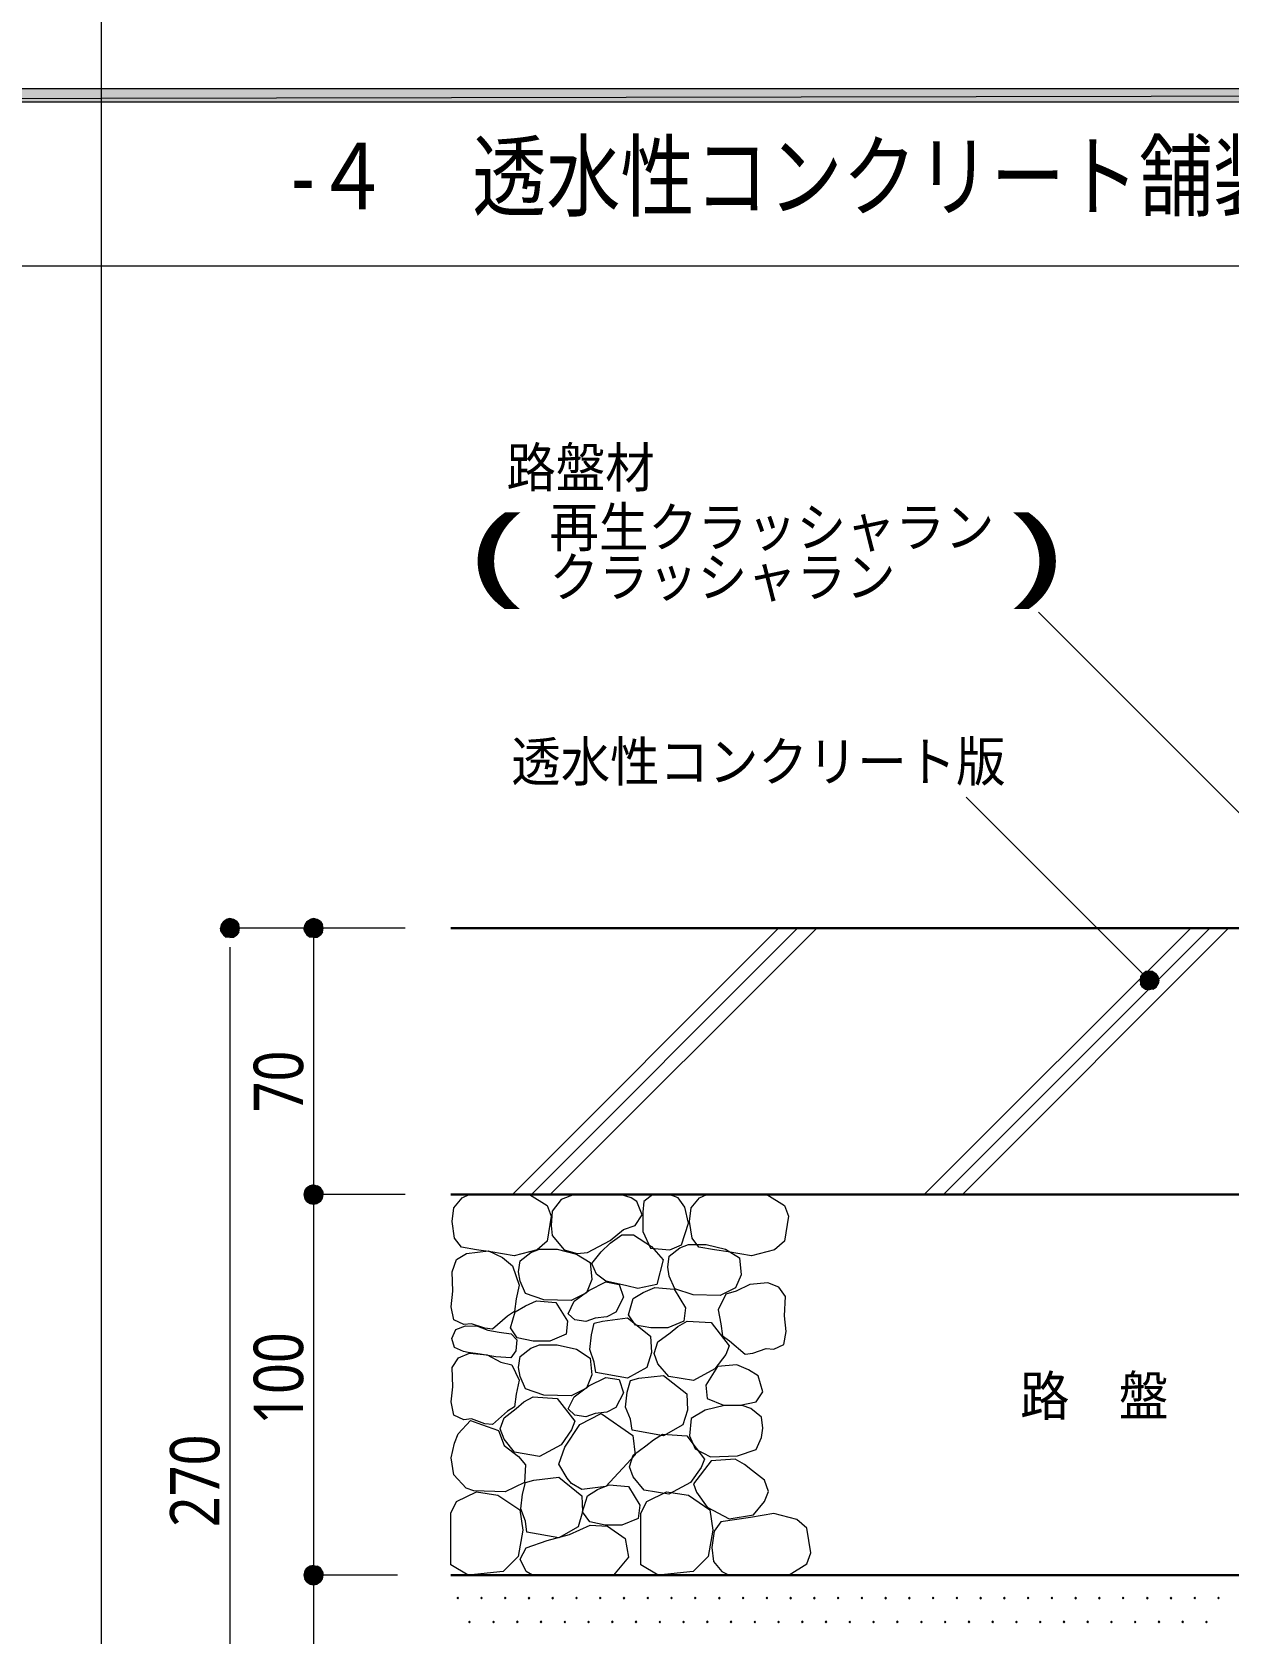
# Model space of a CAD drawing. Header units: millimetres. Extents: x 0 to 420, y 0 to 297.
# Drawn here: x 114.5 to 177.5, y 85.1 to 169.3 of the extents above; entities that cross this region are included whole.
import ezdxf
from ezdxf.enums import TextEntityAlignment as Align

# ---------------------------------------------------------------- set-up
doc = ezdxf.new("R2010")
doc.units = ezdxf.units.MM
doc.styles.add('kst32b', font='NotoSansJP-Variable.ttf')

msp = doc.modelspace()

# ---------------------------------------------------------------- hatches: boundary and pattern name
h = msp.add_hatch(color=7)
h.paths.add_polyline_path([(394.166, 165.629), (394.166, 166.328), (26.183, 165.629), (394.166, 165.629)])
h.paths.add_polyline_path([(394.166, 166.328), (26.183, 165.629), (26.183, 166.328), (394.166, 166.328)])
h = msp.add_hatch(color=7)
h.paths.add_polyline_path([(124.481, 122.386), (124.46, 122.195), (124.947, 122.195), (124.481, 122.386)])
h.paths.add_polyline_path([(124.46, 122.195), (124.947, 122.195), (124.481, 122.005), (124.46, 122.195)])
h.paths.add_polyline_path([(124.947, 122.195), (124.481, 122.005), (124.608, 121.856), (124.947, 122.195)])
h = msp.add_hatch(color=7)
h.paths.add_polyline_path([(124.947, 122.703), (124.756, 122.661), (124.947, 122.195), (124.947, 122.703)])
h.paths.add_polyline_path([(124.756, 122.661), (124.947, 122.195), (124.608, 122.555), (124.756, 122.661)])
h.paths.add_polyline_path([(124.947, 122.195), (124.608, 122.555), (124.481, 122.386), (124.947, 122.195)])
h = msp.add_hatch(color=7)
h.paths.add_polyline_path([(124.608, 121.856), (124.756, 121.729), (124.947, 122.195), (124.608, 121.856)])
h.paths.add_polyline_path([(124.756, 121.729), (124.947, 122.195), (124.947, 121.708), (124.756, 121.729)])
h.paths.add_polyline_path([(124.947, 122.195), (124.947, 121.708), (125.137, 121.729), (124.947, 122.195)])
for points in [[(125.137, 122.661), (124.947, 122.703), (124.947, 122.195), (125.137, 122.661)], [(129.54, 122.661), (129.35, 122.703), (129.35, 122.195), (129.54, 122.661)], [(129.752, 122.216), (129.73, 122.195), (129.709, 122.174), (129.73, 122.153), (129.752, 122.132), (129.773, 122.153), (129.794, 122.174), (129.773, 122.195), (129.752, 122.216)], [(172.826, 119.655), (172.805, 119.465), (173.292, 119.465), (172.826, 119.655)], [(173.355, 119.486), (173.334, 119.465), (173.313, 119.443), (173.334, 119.422), (173.355, 119.401), (173.376, 119.422), (173.397, 119.443), (173.376, 119.465), (173.355, 119.486)], [(129.159, 107.738), (129.35, 107.696), (129.35, 108.204), (129.159, 107.738)], [(129.159, 87.736), (129.35, 87.694), (129.35, 88.202), (129.159, 87.736)], [(136.927, 87.037), (136.906, 87.016), (136.885, 86.995), (136.906, 86.974), (136.927, 86.953), (136.948, 86.974), (136.97, 86.995), (136.948, 87.016), (136.927, 87.037)], [(138.176, 87.037), (138.155, 87.016), (138.134, 86.995), (138.155, 86.974), (138.176, 86.953), (138.197, 86.974), (138.218, 86.995), (138.197, 87.016), (138.176, 87.037)], [(139.425, 87.037), (139.404, 87.016), (139.383, 86.995), (139.404, 86.974), (139.425, 86.953), (139.446, 86.974), (139.467, 86.995), (139.446, 87.016), (139.425, 87.037)], [(140.674, 87.037), (140.653, 87.016), (140.631, 86.995), (140.653, 86.974), (140.674, 86.953), (140.695, 86.974), (140.716, 86.995), (140.695, 87.016), (140.674, 87.037)], [(141.922, 87.037), (141.901, 87.016), (141.88, 86.995), (141.901, 86.974), (141.922, 86.953), (141.944, 86.974), (141.965, 86.995), (141.944, 87.016), (141.922, 87.037)], [(143.171, 87.037), (143.15, 87.016), (143.129, 86.995), (143.15, 86.974), (143.171, 86.953), (143.193, 86.974), (143.214, 86.995), (143.193, 87.016), (143.171, 87.037)], [(144.42, 87.037), (144.399, 87.016), (144.378, 86.995), (144.399, 86.974), (144.42, 86.953), (144.441, 86.974), (144.462, 86.995), (144.441, 87.016), (144.42, 87.037)], [(145.669, 87.037), (145.648, 87.016), (145.627, 86.995), (145.648, 86.974), (145.669, 86.953), (145.69, 86.974), (145.711, 86.995), (145.69, 87.016), (145.669, 87.037)], [(146.918, 87.037), (146.897, 87.016), (146.876, 86.995), (146.897, 86.974), (146.918, 86.953), (146.939, 86.974), (146.96, 86.995), (146.939, 87.016), (146.918, 87.037)], [(148.167, 87.037), (148.146, 87.016), (148.124, 86.995), (148.146, 86.974), (148.167, 86.953), (148.188, 86.974), (148.209, 86.995), (148.188, 87.016), (148.167, 87.037)], [(149.416, 87.037), (149.394, 87.016), (149.373, 86.995), (149.394, 86.974), (149.416, 86.953), (149.437, 86.974), (149.458, 86.995), (149.437, 87.016), (149.416, 87.037)], [(150.686, 87.037), (150.664, 87.016), (150.643, 86.995), (150.664, 86.974), (150.686, 86.953), (150.707, 86.974), (150.728, 86.995), (150.707, 87.016), (150.686, 87.037)], [(151.934, 87.037), (151.913, 87.016), (151.892, 86.995), (151.913, 86.974), (151.934, 86.953), (151.955, 86.974), (151.977, 86.995), (151.955, 87.016), (151.934, 87.037)], [(153.183, 87.037), (153.162, 87.016), (153.141, 86.995), (153.162, 86.974), (153.183, 86.953), (153.204, 86.974), (153.226, 86.995), (153.204, 87.016), (153.183, 87.037)], [(154.432, 87.037), (154.411, 87.016), (154.39, 86.995), (154.411, 86.974), (154.432, 86.953), (154.453, 86.974), (154.474, 86.995), (154.453, 87.016), (154.432, 87.037)], [(155.681, 87.037), (155.66, 87.016), (155.638, 86.995), (155.66, 86.974), (155.681, 86.953), (155.702, 86.974), (155.723, 86.995), (155.702, 87.016), (155.681, 87.037)], [(156.93, 87.037), (156.909, 87.016), (156.887, 86.995), (156.909, 86.974), (156.93, 86.953), (156.951, 86.974), (156.972, 86.995), (156.951, 87.016), (156.93, 87.037)], [(158.179, 87.037), (158.157, 87.016), (158.136, 86.995), (158.157, 86.974), (158.179, 86.953), (158.2, 86.974), (158.221, 86.995), (158.2, 87.016), (158.179, 87.037)], [(159.427, 87.037), (159.406, 87.016), (159.385, 86.995), (159.406, 86.974), (159.427, 86.953), (159.449, 86.974), (159.47, 86.995), (159.449, 87.016), (159.427, 87.037)], [(160.676, 87.037), (160.655, 87.016), (160.634, 86.995), (160.655, 86.974), (160.676, 86.953), (160.697, 86.974), (160.719, 86.995), (160.697, 87.016), (160.676, 87.037)], [(161.925, 87.037), (161.904, 87.016), (161.883, 86.995), (161.904, 86.974), (161.925, 86.953), (161.946, 86.974), (161.967, 86.995), (161.946, 87.016), (161.925, 87.037)], [(163.174, 87.037), (163.153, 87.016), (163.132, 86.995), (163.153, 86.974), (163.174, 86.953), (163.195, 86.974), (163.216, 86.995), (163.195, 87.016), (163.174, 87.037)], [(164.423, 87.037), (164.402, 87.016), (164.38, 86.995), (164.402, 86.974), (164.423, 86.953), (164.444, 86.974), (164.465, 86.995), (164.444, 87.016), (164.423, 87.037)], [(165.671, 87.037), (165.65, 87.016), (165.629, 86.995), (165.65, 86.974), (165.671, 86.953), (165.693, 86.974), (165.714, 86.995), (165.693, 87.016), (165.671, 87.037)], [(166.92, 87.037), (166.899, 87.016), (166.878, 86.995), (166.899, 86.974), (166.92, 86.953), (166.942, 86.974), (166.963, 86.995), (166.942, 87.016), (166.92, 87.037)], [(168.169, 87.037), (168.148, 87.016), (168.127, 86.995), (168.148, 86.974), (168.169, 86.953), (168.19, 86.974), (168.212, 86.995), (168.19, 87.016), (168.169, 87.037)], [(169.418, 87.037), (169.397, 87.016), (169.376, 86.995), (169.397, 86.974), (169.418, 86.953), (169.439, 86.974), (169.46, 86.995), (169.439, 87.016), (169.418, 87.037)], [(170.667, 87.037), (170.646, 87.016), (170.625, 86.995), (170.646, 86.974), (170.667, 86.953), (170.688, 86.974), (170.709, 86.995), (170.688, 87.016), (170.667, 87.037)], [(171.916, 87.037), (171.895, 87.016), (171.873, 86.995), (171.895, 86.974), (171.916, 86.953), (171.937, 86.974), (171.958, 86.995), (171.937, 87.016), (171.916, 87.037)], [(173.186, 87.037), (173.164, 87.016), (173.143, 86.995), (173.164, 86.974), (173.186, 86.953), (173.207, 86.974), (173.228, 86.995), (173.207, 87.016), (173.186, 87.037)], [(174.435, 87.037), (174.413, 87.016), (174.392, 86.995), (174.413, 86.974), (174.435, 86.953), (174.456, 86.974), (174.477, 86.995), (174.456, 87.016), (174.435, 87.037)], [(175.683, 87.037), (175.662, 87.016), (175.641, 86.995), (175.662, 86.974), (175.683, 86.953), (175.704, 86.974), (175.726, 86.995), (175.704, 87.016), (175.683, 87.037)], [(176.932, 87.037), (176.911, 87.016), (176.89, 86.995), (176.911, 86.974), (176.932, 86.953), (176.953, 86.974), (176.975, 86.995), (176.953, 87.016), (176.932, 87.037)], [(137.541, 85.788), (137.52, 85.767), (137.499, 85.746), (137.52, 85.725), (137.541, 85.704), (137.562, 85.725), (137.583, 85.746), (137.562, 85.767), (137.541, 85.788)], [(138.811, 85.788), (138.79, 85.767), (138.769, 85.746), (138.79, 85.725), (138.811, 85.704), (138.832, 85.725), (138.853, 85.746), (138.832, 85.767), (138.811, 85.788)], [(140.06, 85.788), (140.039, 85.767), (140.018, 85.746), (140.039, 85.725), (140.06, 85.704), (140.081, 85.725), (140.102, 85.746), (140.081, 85.767), (140.06, 85.788)], [(141.309, 85.788), (141.287, 85.767), (141.266, 85.746), (141.287, 85.725), (141.309, 85.704), (141.33, 85.725), (141.351, 85.746), (141.33, 85.767), (141.309, 85.788)], [(142.558, 85.788), (142.536, 85.767), (142.515, 85.746), (142.536, 85.725), (142.558, 85.704), (142.579, 85.725), (142.6, 85.746), (142.579, 85.767), (142.558, 85.788)], [(143.806, 85.788), (143.785, 85.767), (143.764, 85.746), (143.785, 85.725), (143.806, 85.704), (143.828, 85.725), (143.849, 85.746), (143.828, 85.767), (143.806, 85.788)], [(145.055, 85.788), (145.034, 85.767), (145.013, 85.746), (145.034, 85.725), (145.055, 85.704), (145.076, 85.725), (145.097, 85.746), (145.076, 85.767), (145.055, 85.788)], [(146.304, 85.788), (146.283, 85.767), (146.262, 85.746), (146.283, 85.725), (146.304, 85.704), (146.325, 85.725), (146.346, 85.746), (146.325, 85.767), (146.304, 85.788)], [(147.553, 85.788), (147.532, 85.767), (147.511, 85.746), (147.532, 85.725), (147.553, 85.704), (147.574, 85.725), (147.595, 85.746), (147.574, 85.767), (147.553, 85.788)], [(148.802, 85.788), (148.78, 85.767), (148.759, 85.746), (148.78, 85.725), (148.802, 85.704), (148.823, 85.725), (148.844, 85.746), (148.823, 85.767), (148.802, 85.788)], [(150.051, 85.788), (150.029, 85.767), (150.008, 85.746), (150.029, 85.725), (150.051, 85.704), (150.072, 85.725), (150.093, 85.746), (150.072, 85.767), (150.051, 85.788)], [(151.299, 85.788), (151.278, 85.767), (151.257, 85.746), (151.278, 85.725), (151.299, 85.704), (151.321, 85.725), (151.342, 85.746), (151.321, 85.767), (151.299, 85.788)], [(152.548, 85.788), (152.527, 85.767), (152.506, 85.746), (152.527, 85.725), (152.548, 85.704), (152.569, 85.725), (152.591, 85.746), (152.569, 85.767), (152.548, 85.788)], [(153.797, 85.788), (153.776, 85.767), (153.755, 85.746), (153.776, 85.725), (153.797, 85.704), (153.818, 85.725), (153.839, 85.746), (153.818, 85.767), (153.797, 85.788)], [(155.046, 85.788), (155.025, 85.767), (155.004, 85.746), (155.025, 85.725), (155.046, 85.704), (155.067, 85.725), (155.088, 85.746), (155.067, 85.767), (155.046, 85.788)], [(156.295, 85.788), (156.274, 85.767), (156.252, 85.746), (156.274, 85.725), (156.295, 85.704), (156.316, 85.725), (156.337, 85.746), (156.316, 85.767), (156.295, 85.788)], [(157.544, 85.788), (157.522, 85.767), (157.501, 85.746), (157.522, 85.725), (157.544, 85.704), (157.565, 85.725), (157.586, 85.746), (157.565, 85.767), (157.544, 85.788)], [(158.792, 85.788), (158.771, 85.767), (158.75, 85.746), (158.771, 85.725), (158.792, 85.704), (158.813, 85.725), (158.835, 85.746), (158.813, 85.767), (158.792, 85.788)], [(160.041, 85.788), (160.02, 85.767), (159.999, 85.746), (160.02, 85.725), (160.041, 85.704), (160.062, 85.725), (160.084, 85.746), (160.062, 85.767), (160.041, 85.788)], [(161.311, 85.788), (161.29, 85.767), (161.269, 85.746), (161.29, 85.725), (161.311, 85.704), (161.332, 85.725), (161.354, 85.746), (161.332, 85.767), (161.311, 85.788)], [(162.56, 85.788), (162.539, 85.767), (162.518, 85.746), (162.539, 85.725), (162.56, 85.704), (162.581, 85.725), (162.602, 85.746), (162.581, 85.767), (162.56, 85.788)], [(163.809, 85.788), (163.788, 85.767), (163.767, 85.746), (163.788, 85.725), (163.809, 85.704), (163.83, 85.725), (163.851, 85.746), (163.83, 85.767), (163.809, 85.788)], [(165.058, 85.788), (165.037, 85.767), (165.015, 85.746), (165.037, 85.725), (165.058, 85.704), (165.079, 85.725), (165.1, 85.746), (165.079, 85.767), (165.058, 85.788)], [(166.307, 85.788), (166.285, 85.767), (166.264, 85.746), (166.285, 85.725), (166.307, 85.704), (166.328, 85.725), (166.349, 85.746), (166.328, 85.767), (166.307, 85.788)], [(167.555, 85.788), (167.534, 85.767), (167.513, 85.746), (167.534, 85.725), (167.555, 85.704), (167.577, 85.725), (167.598, 85.746), (167.577, 85.767), (167.555, 85.788)], [(168.804, 85.788), (168.783, 85.767), (168.762, 85.746), (168.783, 85.725), (168.804, 85.704), (168.825, 85.725), (168.846, 85.746), (168.825, 85.767), (168.804, 85.788)], [(170.053, 85.788), (170.032, 85.767), (170.011, 85.746), (170.032, 85.725), (170.053, 85.704), (170.074, 85.725), (170.095, 85.746), (170.074, 85.767), (170.053, 85.788)], [(171.302, 85.788), (171.281, 85.767), (171.26, 85.746), (171.281, 85.725), (171.302, 85.704), (171.323, 85.725), (171.344, 85.746), (171.323, 85.767), (171.302, 85.788)], [(172.551, 85.788), (172.529, 85.767), (172.508, 85.746), (172.529, 85.725), (172.551, 85.704), (172.572, 85.725), (172.593, 85.746), (172.572, 85.767), (172.551, 85.788)], [(173.8, 85.788), (173.778, 85.767), (173.757, 85.746), (173.778, 85.725), (173.8, 85.704), (173.821, 85.725), (173.842, 85.746), (173.821, 85.767), (173.8, 85.788)], [(175.048, 85.788), (175.027, 85.767), (175.006, 85.746), (175.027, 85.725), (175.048, 85.704), (175.07, 85.725), (175.091, 85.746), (175.07, 85.767), (175.048, 85.788)], [(176.297, 85.788), (176.276, 85.767), (176.255, 85.746), (176.276, 85.725), (176.297, 85.704), (176.318, 85.725), (176.339, 85.746), (176.318, 85.767), (176.297, 85.788)]]:
    msp.add_hatch(color=7).paths.add_polyline_path(points)
h = msp.add_hatch(color=7)
h.paths.add_polyline_path([(125.455, 122.195), (125.412, 122.386), (124.947, 122.195), (125.455, 122.195)])
h.paths.add_polyline_path([(125.412, 122.386), (124.947, 122.195), (125.307, 122.555), (125.412, 122.386)])
h.paths.add_polyline_path([(124.947, 122.195), (125.307, 122.555), (125.137, 122.661), (124.947, 122.195)])
h = msp.add_hatch(color=7)
h.paths.add_polyline_path([(125.137, 121.729), (125.307, 121.856), (124.947, 122.195), (125.137, 121.729)])
h.paths.add_polyline_path([(125.307, 121.856), (124.947, 122.195), (125.412, 122.005), (125.307, 121.856)])
h.paths.add_polyline_path([(124.947, 122.195), (125.412, 122.005), (125.455, 122.195), (124.947, 122.195)])
h = msp.add_hatch(color=7)
h.paths.add_polyline_path([(128.884, 122.386), (128.842, 122.195), (129.35, 122.195), (128.884, 122.386)])
h.paths.add_polyline_path([(128.842, 122.195), (129.35, 122.195), (128.884, 122.005), (128.842, 122.195)])
h.paths.add_polyline_path([(129.35, 122.195), (128.884, 122.005), (128.99, 121.856), (129.35, 122.195)])
h = msp.add_hatch(color=7)
h.paths.add_polyline_path([(129.35, 122.703), (129.159, 122.661), (129.35, 122.195), (129.35, 122.703)])
h.paths.add_polyline_path([(129.159, 122.661), (129.35, 122.195), (128.99, 122.555), (129.159, 122.661)])
h.paths.add_polyline_path([(129.35, 122.195), (128.99, 122.555), (128.884, 122.386), (129.35, 122.195)])
h = msp.add_hatch(color=7)
h.paths.add_polyline_path([(128.99, 121.856), (129.159, 121.729), (129.35, 122.195), (128.99, 121.856)])
h.paths.add_polyline_path([(129.159, 121.729), (129.35, 122.195), (129.35, 121.708), (129.159, 121.729)])
h.paths.add_polyline_path([(129.35, 122.195), (129.35, 121.708), (129.54, 121.729), (129.35, 122.195)])
h = msp.add_hatch(color=7)
h.paths.add_polyline_path([(129.858, 122.195), (129.815, 122.386), (129.35, 122.195), (129.858, 122.195)])
h.paths.add_polyline_path([(129.815, 122.386), (129.35, 122.195), (129.709, 122.555), (129.815, 122.386)])
h.paths.add_polyline_path([(129.35, 122.195), (129.709, 122.555), (129.54, 122.661), (129.35, 122.195)])
h = msp.add_hatch(color=7)
h.paths.add_polyline_path([(129.54, 121.729), (129.709, 121.856), (129.35, 122.195), (129.54, 121.729)])
h.paths.add_polyline_path([(129.709, 121.856), (129.35, 122.195), (129.815, 122.005), (129.709, 121.856)])
h.paths.add_polyline_path([(129.35, 122.195), (129.815, 122.005), (129.858, 122.195), (129.35, 122.195)])
h = msp.add_hatch(color=7)
h.paths.add_polyline_path([(173.292, 119.951), (173.101, 119.93), (173.292, 119.465), (173.292, 119.951)])
h.paths.add_polyline_path([(173.101, 119.93), (173.292, 119.465), (172.932, 119.803), (173.101, 119.93)])
h.paths.add_polyline_path([(173.292, 119.465), (172.932, 119.803), (172.826, 119.655), (173.292, 119.465)])
h = msp.add_hatch(color=7)
h.paths.add_polyline_path([(173.757, 119.655), (173.651, 119.803), (173.292, 119.465), (173.757, 119.655)])
h.paths.add_polyline_path([(173.651, 119.803), (173.292, 119.465), (173.482, 119.93), (173.651, 119.803)])
h.paths.add_polyline_path([(173.292, 119.465), (173.482, 119.93), (173.292, 119.951), (173.292, 119.465)])
h = msp.add_hatch(color=7)
h.paths.add_polyline_path([(173.651, 119.105), (173.757, 119.274), (173.292, 119.465), (173.651, 119.105)])
h.paths.add_polyline_path([(173.757, 119.274), (173.292, 119.465), (173.8, 119.465), (173.757, 119.274)])
h.paths.add_polyline_path([(173.292, 119.465), (173.8, 119.465), (173.757, 119.655), (173.292, 119.465)])
h = msp.add_hatch(color=7)
h.paths.add_polyline_path([(172.805, 119.465), (172.826, 119.274), (173.292, 119.465), (172.805, 119.465)])
h.paths.add_polyline_path([(172.826, 119.274), (173.292, 119.465), (172.932, 119.105), (172.826, 119.274)])
h.paths.add_polyline_path([(173.292, 119.465), (172.932, 119.105), (173.101, 118.999), (173.292, 119.465)])
h = msp.add_hatch(color=7)
h.paths.add_polyline_path([(173.101, 118.999), (173.292, 118.957), (173.292, 119.465), (173.101, 118.999)])
h.paths.add_polyline_path([(173.292, 118.957), (173.292, 119.465), (173.482, 118.999), (173.292, 118.957)])
h.paths.add_polyline_path([(173.292, 119.465), (173.482, 118.999), (173.651, 119.105), (173.292, 119.465)])
h = msp.add_hatch(color=7)
h.paths.add_polyline_path([(129.159, 108.67), (128.99, 108.564), (129.35, 108.204), (129.159, 108.67)])
h.paths.add_polyline_path([(128.99, 108.564), (129.35, 108.204), (128.884, 108.395), (128.99, 108.564)])
h.paths.add_polyline_path([(129.35, 108.204), (128.884, 108.395), (128.842, 108.204), (129.35, 108.204)])
h = msp.add_hatch(color=7)
h.paths.add_polyline_path([(129.709, 108.564), (129.54, 108.67), (129.35, 108.204), (129.709, 108.564)])
h.paths.add_polyline_path([(129.54, 108.67), (129.35, 108.204), (129.35, 108.712), (129.54, 108.67)])
h.paths.add_polyline_path([(129.35, 108.204), (129.35, 108.712), (129.159, 108.67), (129.35, 108.204)])
h = msp.add_hatch(color=7)
h.paths.add_polyline_path([(128.842, 108.204), (128.884, 108.013), (129.35, 108.204), (128.842, 108.204)])
h.paths.add_polyline_path([(128.884, 108.013), (129.35, 108.204), (128.99, 107.844), (128.884, 108.013)])
h.paths.add_polyline_path([(129.35, 108.204), (128.99, 107.844), (129.159, 107.738), (129.35, 108.204)])
h = msp.add_hatch(color=7)
h.paths.add_polyline_path([(129.815, 108.013), (129.858, 108.204), (129.35, 108.204), (129.815, 108.013)])
h.paths.add_polyline_path([(129.858, 108.204), (129.35, 108.204), (129.815, 108.395), (129.858, 108.204)])
h.paths.add_polyline_path([(129.35, 108.204), (129.815, 108.395), (129.709, 108.564), (129.35, 108.204)])
h = msp.add_hatch(color=7)
h.paths.add_polyline_path([(129.35, 107.696), (129.54, 107.738), (129.35, 108.204), (129.35, 107.696)])
h.paths.add_polyline_path([(129.54, 107.738), (129.35, 108.204), (129.709, 107.844), (129.54, 107.738)])
h.paths.add_polyline_path([(129.35, 108.204), (129.709, 107.844), (129.815, 108.013), (129.35, 108.204)])
h = msp.add_hatch(color=7)
h.paths.add_polyline_path([(129.159, 88.667), (128.99, 88.561), (129.35, 88.202), (129.159, 88.667)])
h.paths.add_polyline_path([(128.99, 88.561), (129.35, 88.202), (128.884, 88.392), (128.99, 88.561)])
h.paths.add_polyline_path([(129.35, 88.202), (128.884, 88.392), (128.842, 88.202), (129.35, 88.202)])
h = msp.add_hatch(color=7)
h.paths.add_polyline_path([(129.709, 88.561), (129.54, 88.667), (129.35, 88.202), (129.709, 88.561)])
h.paths.add_polyline_path([(129.54, 88.667), (129.35, 88.202), (129.35, 88.709), (129.54, 88.667)])
h.paths.add_polyline_path([(129.35, 88.202), (129.35, 88.709), (129.159, 88.667), (129.35, 88.202)])
h = msp.add_hatch(color=7)
h.paths.add_polyline_path([(129.815, 88.011), (129.858, 88.202), (129.35, 88.202), (129.815, 88.011)])
h.paths.add_polyline_path([(129.858, 88.202), (129.35, 88.202), (129.815, 88.392), (129.858, 88.202)])
h.paths.add_polyline_path([(129.35, 88.202), (129.815, 88.392), (129.709, 88.561), (129.35, 88.202)])
h = msp.add_hatch(color=7)
h.paths.add_polyline_path([(128.842, 88.202), (128.884, 88.011), (129.35, 88.202), (128.842, 88.202)])
h.paths.add_polyline_path([(128.884, 88.011), (129.35, 88.202), (128.99, 87.842), (128.884, 88.011)])
h.paths.add_polyline_path([(129.35, 88.202), (128.99, 87.842), (129.159, 87.736), (129.35, 88.202)])
h = msp.add_hatch(color=7)
h.paths.add_polyline_path([(129.35, 87.694), (129.54, 87.736), (129.35, 88.202), (129.35, 87.694)])
h.paths.add_polyline_path([(129.54, 87.736), (129.35, 88.202), (129.709, 87.842), (129.54, 87.736)])
h.paths.add_polyline_path([(129.35, 88.202), (129.709, 87.842), (129.815, 88.011), (129.35, 88.202)])

# ---------------------------------------------------------------- linework, layer by layer
at = {"lineweight": 13}
for points in [[(118.174, 285.983), (118.174, 45.995)], [(394.166, 156.993), (26.183, 156.993)], [(200.554, 105.727), (167.471, 138.811)], [(173.292, 119.465), (163.661, 129.096)], [(134.154, 122.195), (124.926, 122.195)], [(134.154, 122.195), (129.307, 122.195)], [(129.35, 122.195), (129.35, 108.204), (129.35, 88.202), (129.35, 68.199)], [(153.797, 122.195), (139.806, 108.204)], [(154.792, 122.195), (140.801, 108.204)], [(155.808, 122.195), (141.796, 108.204)], [(175.472, 122.195), (161.459, 108.204)], [(176.467, 122.195), (162.475, 108.204)], [(177.461, 122.195), (163.47, 108.204)], [(129.35, 121.708), (129.35, 121.2)], [(124.947, 121.2), (124.947, 68.199)], [(134.154, 108.204), (129.307, 108.204)], [(140.695, 108.204), (141.626, 107.632), (141.838, 107.061), (141.626, 105.749), (141.097, 105.304), (139.891, 104.987), (138.663, 105.198), (137.922, 105.304), (137.118, 105.431), (136.758, 105.918), (136.631, 106.786), (136.716, 107.505), (137.16, 108.035), (137.52, 108.204)], [(143.044, 108.204), (142.367, 107.95), (141.901, 107.336), (141.838, 106.574), (141.901, 106.045), (142.515, 105.304), (143.214, 105.114), (143.743, 105.156), (144.949, 105.791), (145.648, 106.362), (146.262, 106.574), (146.621, 107.146), (146.346, 107.844), (146.05, 108.035), (145.479, 108.204)], [(147.193, 108.204), (146.706, 107.844), (146.664, 107.273), (146.664, 106.257), (147.066, 105.389), (148.082, 105.304), (148.696, 105.558), (149.056, 106.701), (148.865, 107.548), (148.527, 108.035), (148.04, 108.204)], [(153.183, 108.204), (154.115, 107.632), (154.326, 107.061), (154.115, 105.749), (153.585, 105.304), (152.379, 104.987), (151.151, 105.198), (150.432, 105.304), (149.606, 105.431), (149.246, 105.918), (149.119, 106.786), (149.204, 107.505), (149.648, 108.035), (150.029, 108.204)], [(154.347, 88.223), (155.279, 88.794), (155.49, 89.366), (155.279, 90.678), (154.75, 91.122), (153.543, 91.44), (152.315, 91.228), (151.596, 91.122), (150.77, 90.996), (150.41, 90.509), (150.283, 89.662), (150.368, 88.921), (150.812, 88.392), (151.172, 88.223)], [(140.864, 88.202), (140.526, 88.392), (140.208, 89.048), (140.526, 89.641), (141.626, 90.022), (142.812, 90.339), (143.891, 90.826), (144.801, 90.784), (145.733, 90.128), (145.902, 89.154), (145.373, 88.519), (145.119, 88.202)], [(133.752, 88.202), (129.307, 88.202)]]:
    msp.add_lwpolyline(points, dxfattribs=at)
at = {"lineweight": 0}
for points in [[(394.166, 165.629), (394.166, 166.328), (26.183, 165.629)], [(394.166, 166.328), (26.183, 165.629), (26.183, 166.328)], [(124.481, 122.386), (124.46, 122.195), (124.947, 122.195)], [(124.46, 122.195), (124.947, 122.195), (124.481, 122.005)], [(124.947, 122.195), (124.608, 122.555), (124.481, 122.386)], [(124.947, 122.195), (124.481, 122.005), (124.608, 121.856)], [(124.756, 122.661), (124.947, 122.195), (124.608, 122.555)], [(124.608, 121.856), (124.756, 121.729), (124.947, 122.195)], [(124.947, 122.703), (124.756, 122.661), (124.947, 122.195)], [(124.756, 121.729), (124.947, 122.195), (124.947, 121.708)], [(125.137, 122.661), (124.947, 122.703), (124.947, 122.195)], [(124.947, 122.195), (125.307, 122.555), (125.137, 122.661)], [(125.412, 122.386), (124.947, 122.195), (125.307, 122.555)], [(125.455, 122.195), (125.412, 122.386), (124.947, 122.195)], [(124.947, 122.195), (124.947, 121.708), (125.137, 121.729)], [(125.137, 121.729), (125.307, 121.856), (124.947, 122.195)], [(125.307, 121.856), (124.947, 122.195), (125.412, 122.005)], [(124.947, 122.195), (125.412, 122.005), (125.455, 122.195)], [(128.884, 122.386), (128.842, 122.195), (129.35, 122.195)], [(128.842, 122.195), (129.35, 122.195), (128.884, 122.005)], [(129.35, 122.195), (128.99, 122.555), (128.884, 122.386)], [(129.35, 122.195), (128.884, 122.005), (128.99, 121.856)], [(129.159, 122.661), (129.35, 122.195), (128.99, 122.555)], [(128.99, 121.856), (129.159, 121.729), (129.35, 122.195)], [(129.35, 122.703), (129.159, 122.661), (129.35, 122.195)], [(129.159, 121.729), (129.35, 122.195), (129.35, 121.708)], [(129.54, 122.661), (129.35, 122.703), (129.35, 122.195)], [(129.35, 122.195), (129.709, 122.555), (129.54, 122.661)], [(129.815, 122.386), (129.35, 122.195), (129.709, 122.555)], [(129.858, 122.195), (129.815, 122.386), (129.35, 122.195)], [(129.35, 122.195), (129.35, 121.708), (129.54, 121.729)], [(129.54, 121.729), (129.709, 121.856), (129.35, 122.195)], [(129.709, 121.856), (129.35, 122.195), (129.815, 122.005)], [(129.35, 122.195), (129.815, 122.005), (129.858, 122.195)], [(129.752, 122.216), (129.73, 122.195), (129.709, 122.174), (129.73, 122.153), (129.752, 122.132), (129.773, 122.153), (129.794, 122.174), (129.773, 122.195)], [(172.826, 119.655), (172.805, 119.465), (173.292, 119.465)], [(173.292, 119.465), (172.932, 119.803), (172.826, 119.655)], [(173.101, 119.93), (173.292, 119.465), (172.932, 119.803)], [(173.292, 119.951), (173.101, 119.93), (173.292, 119.465)], [(173.292, 119.465), (173.482, 119.93), (173.292, 119.951)], [(173.651, 119.803), (173.292, 119.465), (173.482, 119.93)], [(173.757, 119.655), (173.651, 119.803), (173.292, 119.465)], [(173.292, 119.465), (173.8, 119.465), (173.757, 119.655)], [(172.805, 119.465), (172.826, 119.274), (173.292, 119.465)], [(172.826, 119.274), (173.292, 119.465), (172.932, 119.105)], [(173.292, 119.465), (172.932, 119.105), (173.101, 118.999)], [(173.101, 118.999), (173.292, 118.957), (173.292, 119.465)], [(173.292, 118.957), (173.292, 119.465), (173.482, 118.999)], [(173.292, 119.465), (173.482, 118.999), (173.651, 119.105)], [(173.651, 119.105), (173.757, 119.274), (173.292, 119.465)], [(173.757, 119.274), (173.292, 119.465), (173.8, 119.465)], [(173.355, 119.486), (173.334, 119.465), (173.313, 119.443), (173.334, 119.422), (173.355, 119.401), (173.376, 119.422), (173.397, 119.443), (173.376, 119.465)], [(129.159, 108.67), (128.99, 108.564), (129.35, 108.204)], [(129.35, 108.204), (129.35, 108.712), (129.159, 108.67)], [(129.54, 108.67), (129.35, 108.204), (129.35, 108.712)], [(129.709, 108.564), (129.54, 108.67), (129.35, 108.204)], [(129.35, 108.204), (128.884, 108.395), (128.842, 108.204)], [(128.842, 108.204), (128.884, 108.013), (129.35, 108.204)], [(128.99, 108.564), (129.35, 108.204), (128.884, 108.395)], [(128.884, 108.013), (129.35, 108.204), (128.99, 107.844)], [(129.35, 108.204), (128.99, 107.844), (129.159, 107.738)], [(129.159, 107.738), (129.35, 107.696), (129.35, 108.204)], [(129.35, 108.204), (129.815, 108.395), (129.709, 108.564)], [(129.858, 108.204), (129.35, 108.204), (129.815, 108.395)], [(129.35, 107.696), (129.54, 107.738), (129.35, 108.204)], [(129.54, 107.738), (129.35, 108.204), (129.709, 107.844)], [(129.35, 108.204), (129.709, 107.844), (129.815, 108.013)], [(129.815, 108.013), (129.858, 108.204), (129.35, 108.204)], [(128.99, 88.561), (129.35, 88.202), (128.884, 88.392)], [(129.159, 88.667), (128.99, 88.561), (129.35, 88.202)], [(129.35, 88.202), (129.35, 88.709), (129.159, 88.667)], [(129.54, 88.667), (129.35, 88.202), (129.35, 88.709)], [(129.709, 88.561), (129.54, 88.667), (129.35, 88.202)], [(129.35, 88.202), (129.815, 88.392), (129.709, 88.561)], [(129.35, 88.202), (128.884, 88.392), (128.842, 88.202)], [(128.842, 88.202), (128.884, 88.011), (129.35, 88.202)], [(128.884, 88.011), (129.35, 88.202), (128.99, 87.842)], [(129.35, 88.202), (128.99, 87.842), (129.159, 87.736)], [(129.159, 87.736), (129.35, 87.694), (129.35, 88.202)], [(129.858, 88.202), (129.35, 88.202), (129.815, 88.392)], [(129.35, 87.694), (129.54, 87.736), (129.35, 88.202)], [(129.54, 87.736), (129.35, 88.202), (129.709, 87.842)], [(129.35, 88.202), (129.709, 87.842), (129.815, 88.011)], [(129.815, 88.011), (129.858, 88.202), (129.35, 88.202)], [(136.927, 87.037), (136.906, 87.016), (136.885, 86.995), (136.906, 86.974), (136.927, 86.953), (136.948, 86.974), (136.97, 86.995), (136.948, 87.016)], [(138.176, 87.037), (138.155, 87.016), (138.134, 86.995), (138.155, 86.974), (138.176, 86.953), (138.197, 86.974), (138.218, 86.995), (138.197, 87.016)], [(139.425, 87.037), (139.404, 87.016), (139.383, 86.995), (139.404, 86.974), (139.425, 86.953), (139.446, 86.974), (139.467, 86.995), (139.446, 87.016)], [(140.674, 87.037), (140.653, 87.016), (140.631, 86.995), (140.653, 86.974), (140.674, 86.953), (140.695, 86.974), (140.716, 86.995), (140.695, 87.016)], [(141.922, 87.037), (141.901, 87.016), (141.88, 86.995), (141.901, 86.974), (141.922, 86.953), (141.944, 86.974), (141.965, 86.995), (141.944, 87.016)], [(143.171, 87.037), (143.15, 87.016), (143.129, 86.995), (143.15, 86.974), (143.171, 86.953), (143.193, 86.974), (143.214, 86.995), (143.193, 87.016)], [(144.42, 87.037), (144.399, 87.016), (144.378, 86.995), (144.399, 86.974), (144.42, 86.953), (144.441, 86.974), (144.462, 86.995), (144.441, 87.016)], [(145.669, 87.037), (145.648, 87.016), (145.627, 86.995), (145.648, 86.974), (145.669, 86.953), (145.69, 86.974), (145.711, 86.995), (145.69, 87.016)], [(146.918, 87.037), (146.897, 87.016), (146.876, 86.995), (146.897, 86.974), (146.918, 86.953), (146.939, 86.974), (146.96, 86.995), (146.939, 87.016)], [(148.167, 87.037), (148.146, 87.016), (148.124, 86.995), (148.146, 86.974), (148.167, 86.953), (148.188, 86.974), (148.209, 86.995), (148.188, 87.016)], [(149.416, 87.037), (149.394, 87.016), (149.373, 86.995), (149.394, 86.974), (149.416, 86.953), (149.437, 86.974), (149.458, 86.995), (149.437, 87.016)], [(150.686, 87.037), (150.664, 87.016), (150.643, 86.995), (150.664, 86.974), (150.686, 86.953), (150.707, 86.974), (150.728, 86.995), (150.707, 87.016)], [(151.934, 87.037), (151.913, 87.016), (151.892, 86.995), (151.913, 86.974), (151.934, 86.953), (151.955, 86.974), (151.977, 86.995), (151.955, 87.016)], [(153.183, 87.037), (153.162, 87.016), (153.141, 86.995), (153.162, 86.974), (153.183, 86.953), (153.204, 86.974), (153.226, 86.995), (153.204, 87.016)], [(154.432, 87.037), (154.411, 87.016), (154.39, 86.995), (154.411, 86.974), (154.432, 86.953), (154.453, 86.974), (154.474, 86.995), (154.453, 87.016)], [(155.681, 87.037), (155.66, 87.016), (155.638, 86.995), (155.66, 86.974), (155.681, 86.953), (155.702, 86.974), (155.723, 86.995), (155.702, 87.016)], [(156.93, 87.037), (156.909, 87.016), (156.887, 86.995), (156.909, 86.974), (156.93, 86.953), (156.951, 86.974), (156.972, 86.995), (156.951, 87.016)], [(158.179, 87.037), (158.157, 87.016), (158.136, 86.995), (158.157, 86.974), (158.179, 86.953), (158.2, 86.974), (158.221, 86.995), (158.2, 87.016)], [(159.427, 87.037), (159.406, 87.016), (159.385, 86.995), (159.406, 86.974), (159.427, 86.953), (159.449, 86.974), (159.47, 86.995), (159.449, 87.016)], [(160.676, 87.037), (160.655, 87.016), (160.634, 86.995), (160.655, 86.974), (160.676, 86.953), (160.697, 86.974), (160.719, 86.995), (160.697, 87.016)], [(161.925, 87.037), (161.904, 87.016), (161.883, 86.995), (161.904, 86.974), (161.925, 86.953), (161.946, 86.974), (161.967, 86.995), (161.946, 87.016)], [(163.174, 87.037), (163.153, 87.016), (163.132, 86.995), (163.153, 86.974), (163.174, 86.953), (163.195, 86.974), (163.216, 86.995), (163.195, 87.016)], [(164.423, 87.037), (164.402, 87.016), (164.38, 86.995), (164.402, 86.974), (164.423, 86.953), (164.444, 86.974), (164.465, 86.995), (164.444, 87.016)], [(165.671, 87.037), (165.65, 87.016), (165.629, 86.995), (165.65, 86.974), (165.671, 86.953), (165.693, 86.974), (165.714, 86.995), (165.693, 87.016)], [(166.92, 87.037), (166.899, 87.016), (166.878, 86.995), (166.899, 86.974), (166.92, 86.953), (166.942, 86.974), (166.963, 86.995), (166.942, 87.016)], [(168.169, 87.037), (168.148, 87.016), (168.127, 86.995), (168.148, 86.974), (168.169, 86.953), (168.19, 86.974), (168.212, 86.995), (168.19, 87.016)], [(169.418, 87.037), (169.397, 87.016), (169.376, 86.995), (169.397, 86.974), (169.418, 86.953), (169.439, 86.974), (169.46, 86.995), (169.439, 87.016)], [(170.667, 87.037), (170.646, 87.016), (170.625, 86.995), (170.646, 86.974), (170.667, 86.953), (170.688, 86.974), (170.709, 86.995), (170.688, 87.016)], [(171.916, 87.037), (171.895, 87.016), (171.873, 86.995), (171.895, 86.974), (171.916, 86.953), (171.937, 86.974), (171.958, 86.995), (171.937, 87.016)], [(173.186, 87.037), (173.164, 87.016), (173.143, 86.995), (173.164, 86.974), (173.186, 86.953), (173.207, 86.974), (173.228, 86.995), (173.207, 87.016)], [(174.435, 87.037), (174.413, 87.016), (174.392, 86.995), (174.413, 86.974), (174.435, 86.953), (174.456, 86.974), (174.477, 86.995), (174.456, 87.016)], [(175.683, 87.037), (175.662, 87.016), (175.641, 86.995), (175.662, 86.974), (175.683, 86.953), (175.704, 86.974), (175.726, 86.995), (175.704, 87.016)], [(176.932, 87.037), (176.911, 87.016), (176.89, 86.995), (176.911, 86.974), (176.932, 86.953), (176.953, 86.974), (176.975, 86.995), (176.953, 87.016)], [(137.541, 85.788), (137.52, 85.767), (137.499, 85.746), (137.52, 85.725), (137.541, 85.704), (137.562, 85.725), (137.583, 85.746), (137.562, 85.767)], [(138.811, 85.788), (138.79, 85.767), (138.769, 85.746), (138.79, 85.725), (138.811, 85.704), (138.832, 85.725), (138.853, 85.746), (138.832, 85.767)], [(140.06, 85.788), (140.039, 85.767), (140.018, 85.746), (140.039, 85.725), (140.06, 85.704), (140.081, 85.725), (140.102, 85.746), (140.081, 85.767)], [(141.309, 85.788), (141.287, 85.767), (141.266, 85.746), (141.287, 85.725), (141.309, 85.704), (141.33, 85.725), (141.351, 85.746), (141.33, 85.767)], [(142.558, 85.788), (142.536, 85.767), (142.515, 85.746), (142.536, 85.725), (142.558, 85.704), (142.579, 85.725), (142.6, 85.746), (142.579, 85.767)], [(143.806, 85.788), (143.785, 85.767), (143.764, 85.746), (143.785, 85.725), (143.806, 85.704), (143.828, 85.725), (143.849, 85.746), (143.828, 85.767)], [(145.055, 85.788), (145.034, 85.767), (145.013, 85.746), (145.034, 85.725), (145.055, 85.704), (145.076, 85.725), (145.097, 85.746), (145.076, 85.767)], [(146.304, 85.788), (146.283, 85.767), (146.262, 85.746), (146.283, 85.725), (146.304, 85.704), (146.325, 85.725), (146.346, 85.746), (146.325, 85.767)], [(147.553, 85.788), (147.532, 85.767), (147.511, 85.746), (147.532, 85.725), (147.553, 85.704), (147.574, 85.725), (147.595, 85.746), (147.574, 85.767)], [(148.802, 85.788), (148.78, 85.767), (148.759, 85.746), (148.78, 85.725), (148.802, 85.704), (148.823, 85.725), (148.844, 85.746), (148.823, 85.767)], [(150.051, 85.788), (150.029, 85.767), (150.008, 85.746), (150.029, 85.725), (150.051, 85.704), (150.072, 85.725), (150.093, 85.746), (150.072, 85.767)], [(151.299, 85.788), (151.278, 85.767), (151.257, 85.746), (151.278, 85.725), (151.299, 85.704), (151.321, 85.725), (151.342, 85.746), (151.321, 85.767)], [(152.548, 85.788), (152.527, 85.767), (152.506, 85.746), (152.527, 85.725), (152.548, 85.704), (152.569, 85.725), (152.591, 85.746), (152.569, 85.767)], [(153.797, 85.788), (153.776, 85.767), (153.755, 85.746), (153.776, 85.725), (153.797, 85.704), (153.818, 85.725), (153.839, 85.746), (153.818, 85.767)], [(155.046, 85.788), (155.025, 85.767), (155.004, 85.746), (155.025, 85.725), (155.046, 85.704), (155.067, 85.725), (155.088, 85.746), (155.067, 85.767)], [(156.295, 85.788), (156.274, 85.767), (156.252, 85.746), (156.274, 85.725), (156.295, 85.704), (156.316, 85.725), (156.337, 85.746), (156.316, 85.767)], [(157.544, 85.788), (157.522, 85.767), (157.501, 85.746), (157.522, 85.725), (157.544, 85.704), (157.565, 85.725), (157.586, 85.746), (157.565, 85.767)], [(158.792, 85.788), (158.771, 85.767), (158.75, 85.746), (158.771, 85.725), (158.792, 85.704), (158.813, 85.725), (158.835, 85.746), (158.813, 85.767)], [(160.041, 85.788), (160.02, 85.767), (159.999, 85.746), (160.02, 85.725), (160.041, 85.704), (160.062, 85.725), (160.084, 85.746), (160.062, 85.767)], [(161.311, 85.788), (161.29, 85.767), (161.269, 85.746), (161.29, 85.725), (161.311, 85.704), (161.332, 85.725), (161.354, 85.746), (161.332, 85.767)], [(162.56, 85.788), (162.539, 85.767), (162.518, 85.746), (162.539, 85.725), (162.56, 85.704), (162.581, 85.725), (162.602, 85.746), (162.581, 85.767)], [(163.809, 85.788), (163.788, 85.767), (163.767, 85.746), (163.788, 85.725), (163.809, 85.704), (163.83, 85.725), (163.851, 85.746), (163.83, 85.767)], [(165.058, 85.788), (165.037, 85.767), (165.015, 85.746), (165.037, 85.725), (165.058, 85.704), (165.079, 85.725), (165.1, 85.746), (165.079, 85.767)], [(166.307, 85.788), (166.285, 85.767), (166.264, 85.746), (166.285, 85.725), (166.307, 85.704), (166.328, 85.725), (166.349, 85.746), (166.328, 85.767)], [(167.555, 85.788), (167.534, 85.767), (167.513, 85.746), (167.534, 85.725), (167.555, 85.704), (167.577, 85.725), (167.598, 85.746), (167.577, 85.767)], [(168.804, 85.788), (168.783, 85.767), (168.762, 85.746), (168.783, 85.725), (168.804, 85.704), (168.825, 85.725), (168.846, 85.746), (168.825, 85.767)], [(170.053, 85.788), (170.032, 85.767), (170.011, 85.746), (170.032, 85.725), (170.053, 85.704), (170.074, 85.725), (170.095, 85.746), (170.074, 85.767)], [(171.302, 85.788), (171.281, 85.767), (171.26, 85.746), (171.281, 85.725), (171.302, 85.704), (171.323, 85.725), (171.344, 85.746), (171.323, 85.767)], [(172.551, 85.788), (172.529, 85.767), (172.508, 85.746), (172.529, 85.725), (172.551, 85.704), (172.572, 85.725), (172.593, 85.746), (172.572, 85.767)], [(173.8, 85.788), (173.778, 85.767), (173.757, 85.746), (173.778, 85.725), (173.8, 85.704), (173.821, 85.725), (173.842, 85.746), (173.821, 85.767)], [(175.048, 85.788), (175.027, 85.767), (175.006, 85.746), (175.027, 85.725), (175.048, 85.704), (175.07, 85.725), (175.091, 85.746), (175.07, 85.767)], [(176.297, 85.788), (176.276, 85.767), (176.255, 85.746), (176.276, 85.725), (176.297, 85.704), (176.318, 85.725), (176.339, 85.746), (176.318, 85.767)]]:
    msp.add_lwpolyline(points, close=True, dxfattribs=at)
for points in [[(129.752, 122.216), (129.752, 122.195), (129.73, 122.216)], [(129.73, 122.195), (129.752, 122.195), (129.773, 122.195)], [(129.773, 122.216), (129.752, 122.195), (129.752, 122.216)]]:
    msp.add_lwpolyline(points, dxfattribs=at)
at = {"lineweight": 30}
for points in [[(136.567, 122.195), (204.216, 122.195)], [(136.567, 108.204), (204.216, 108.204)], [(136.567, 88.202), (204.216, 88.202)]]:
    msp.add_lwpolyline(points, dxfattribs=at)
at = {"lineweight": 13}
for points in [[(145.119, 103.568), (144.717, 103.653), (144.23, 104.013), (143.976, 104.584), (144.462, 105.198), (144.949, 105.643), (145.563, 106.087), (146.177, 106.087), (147.108, 105.473), (147.722, 104.775), (147.405, 103.484), (146.389, 103.272), (145.817, 103.399)], [(137.647, 101.409), (137.245, 101.367), (136.716, 101.621), (136.588, 102.298), (136.673, 103.124), (136.631, 104.14), (136.864, 104.796), (137.393, 105.114), (138.536, 105.241), (139.277, 104.902), (139.806, 104.457), (140.166, 103.441), (139.996, 102.722), (139.912, 102.066), (139.552, 101.812), (138.747, 101.134), (138.345, 101.177)], [(140.208, 103.653), (140.123, 104.14), (140.208, 104.712), (140.779, 105.156), (141.224, 105.325), (142.155, 105.325), (143.171, 105.071), (143.891, 104.627), (143.976, 103.738), (143.701, 103.039), (142.896, 102.637), (141.457, 102.679), (140.483, 102.997)], [(148.04, 103.907), (147.976, 104.394), (148.04, 104.966), (148.611, 105.41), (149.056, 105.579), (149.987, 105.579), (151.003, 105.325), (151.744, 104.881), (151.829, 103.992), (151.532, 103.293), (150.728, 102.891), (149.31, 102.934), (148.336, 103.251)], [(144.145, 101.706), (143.658, 101.537), (143.087, 101.621), (142.727, 101.939), (143.044, 102.595), (143.828, 103.166), (144.717, 103.611), (145.415, 103.484), (145.648, 102.806), (145.246, 102.023), (144.759, 101.769)], [(153.141, 100.118), (153.543, 100.076), (154.072, 100.33), (154.199, 101.007), (154.115, 101.833), (154.157, 102.849), (153.818, 103.336), (153.226, 103.568), (152.294, 103.484), (151.575, 103.124), (151.024, 102.976), (150.622, 102.15), (150.77, 101.409), (150.855, 100.775), (151.215, 100.521), (152.04, 99.822), (152.442, 99.864)], [(147.087, 101.198), (146.283, 101.346), (145.902, 101.875), (146.156, 102.743), (146.685, 103.061), (147.299, 103.314), (148.315, 103.23), (148.908, 102.256), (148.823, 101.558), (147.976, 101.198)], [(140.885, 100.499), (140.06, 100.669), (139.7, 101.198), (139.954, 102.045), (140.483, 102.362), (141.076, 102.616), (142.092, 102.531), (142.706, 101.558), (142.621, 100.859), (141.774, 100.499)], [(137.478, 99.907), (137.224, 99.949), (136.758, 100.161), (136.61, 100.647), (136.821, 101.113), (137.329, 101.304), (137.964, 101.282), (138.515, 101.071), (139.107, 100.965), (139.742, 100.88), (140.039, 100.563), (139.975, 99.991), (139.721, 99.631), (138.938, 99.674), (138.112, 99.822)], [(144.103, 99.399), (143.87, 100.055), (143.954, 100.838), (144.103, 101.452), (144.547, 101.558), (145.86, 101.727), (147.066, 100.753), (147.108, 99.907), (146.876, 99.123), (145.86, 98.552), (144.187, 98.848)], [(148.019, 98.637), (147.447, 99.314), (147.257, 99.843), (147.447, 100.457), (148.103, 100.944), (148.505, 101.261), (148.992, 101.558), (150.262, 101.473), (151.194, 100.245), (151.024, 99.801), (150.453, 99.039), (149.331, 98.425)], [(140.208, 98.637), (140.123, 99.123), (140.208, 99.695), (140.779, 100.139), (141.224, 100.309), (142.155, 100.309), (143.171, 100.076), (143.891, 99.61), (143.976, 98.721), (143.701, 98.023), (142.896, 97.621), (141.457, 97.663), (140.483, 98.002)], [(137.647, 96.414), (137.245, 96.372), (136.716, 96.605), (136.588, 97.303), (136.673, 98.107), (136.631, 99.123), (136.97, 99.631), (137.541, 99.864), (138.472, 99.78), (139.192, 99.399), (139.763, 99.25), (140.166, 98.446), (139.996, 97.705), (139.912, 97.049), (139.552, 96.816), (138.747, 96.118), (138.345, 96.16)], [(144.145, 96.689), (143.658, 96.52), (143.087, 96.605), (142.727, 96.943), (143.044, 97.578), (143.828, 98.15), (144.717, 98.594), (145.415, 98.488), (145.648, 97.79), (145.246, 97.007), (144.759, 96.774)], [(146.008, 96.393), (145.754, 97.028), (145.838, 97.811), (146.008, 98.425), (146.452, 98.552), (147.743, 98.7), (148.971, 97.727), (149.013, 96.88), (148.759, 96.097), (147.743, 95.525), (146.092, 95.821)], [(151.786, 97.134), (152.612, 97.303), (152.971, 97.832), (152.718, 98.679), (152.21, 98.996), (151.596, 99.25), (150.58, 99.166), (149.966, 98.192), (150.051, 97.494), (150.897, 97.134)], [(139.912, 94.657), (139.361, 95.356), (139.15, 95.885), (139.361, 96.478), (139.996, 96.964), (140.399, 97.303), (140.885, 97.578), (142.155, 97.494), (143.087, 96.287), (142.917, 95.843), (142.367, 95.059), (141.224, 94.446)], [(152.908, 95.441), (152.971, 95.927), (152.908, 96.499), (152.337, 96.964), (151.892, 97.113), (150.961, 97.113), (149.945, 96.88), (149.204, 96.435), (149.119, 95.525), (149.416, 94.848), (150.22, 94.425), (151.638, 94.467), (152.612, 94.805)], [(137.774, 92.625), (137.372, 92.773), (136.716, 93.472), (136.588, 94.361), (136.758, 95.144), (136.948, 95.631), (137.604, 96.329), (138.176, 96.118), (139.065, 95.8), (139.361, 95.017), (140.123, 94.446), (140.483, 94.001), (140.441, 93.07), (139.425, 92.583)], [(142.917, 93.027), (142.685, 93.303), (142.24, 94.043), (142.558, 94.932), (143.341, 96.118), (144.462, 96.689), (146.135, 95.546), (146.262, 94.53), (144.717, 92.858), (143.446, 92.71)], [(146.727, 92.668), (146.156, 93.366), (145.965, 93.895), (146.156, 94.509), (146.812, 94.996), (147.214, 95.313), (147.701, 95.61), (148.971, 95.525), (149.902, 94.297), (149.733, 93.853), (149.162, 93.07), (148.019, 92.456)], [(152.485, 91.377), (153.056, 92.075), (153.268, 92.604), (153.056, 93.197), (152.421, 93.684), (151.998, 94.022), (151.511, 94.297), (150.262, 94.213), (149.331, 93.006), (149.479, 92.562), (150.051, 91.779), (151.194, 91.165)], [(140.483, 91.038), (140.25, 91.694), (140.335, 92.456), (140.483, 93.07), (140.928, 93.197), (142.24, 93.345), (143.446, 92.371), (143.489, 91.525), (143.256, 90.741), (142.24, 90.17), (140.568, 90.466)], [(144.674, 90.826), (143.87, 90.996), (143.489, 91.525), (143.743, 92.371), (144.272, 92.71), (144.886, 92.943), (145.902, 92.858), (146.495, 91.884), (146.41, 91.186), (145.563, 90.826)], [(136.567, 91.461), (136.864, 92.075), (137.922, 92.583), (139.044, 92.414), (140.187, 91.63), (140.356, 90.572), (140.102, 89.175), (139.319, 88.392), (137.478, 88.202), (136.567, 88.752)], [(146.558, 91.461), (146.876, 92.075), (147.913, 92.583), (149.056, 92.414), (150.178, 91.63), (150.347, 90.572), (150.093, 89.175), (149.31, 88.392), (147.468, 88.202), (146.558, 88.752)]]:
    msp.add_lwpolyline(points, close=True, dxfattribs=at)

# ---------------------------------------------------------------- texts
at = {"style": 'kst32b'}
for s, height, p, p2 in [('-４', 3.4908, (128.185, 159.978), (133.352, 159.978)), ('透水性コンクリート舗装', 3.49081, (137.689, 159.978), (180.539, 159.978)), ('路盤材', 2.0791, (139.488, 145.373), (147.285, 145.373)), ('(          )', 4.15825, (137.583, 139.89), (168.77, 139.89)), ('再生クラッシャラン', 2.0791, (141.753, 142.24), (165.143, 142.24)), ('クラッシャラン', 2.0791, (141.753, 139.615), (159.946, 139.615)), ('透水性コンクリート版', 2.0791, (139.742, 129.921), (165.731, 129.921)), ('70', 2.5989, (128.799, 112.522), (128.799, 115.771)), ('100', 2.5989, (128.799, 96.097), (128.799, 100.97)), ('路\u3000盤', 2.0791, (166.497, 96.584), (174.294, 96.584)), ('270', 2.5989, (124.396, 90.72), (124.396, 95.593))]:
    msp.add_text(s, height=height, dxfattribs=at).set_placement(p, p2, align=Align.FIT)

doc.saveas('drawing.dxf')
